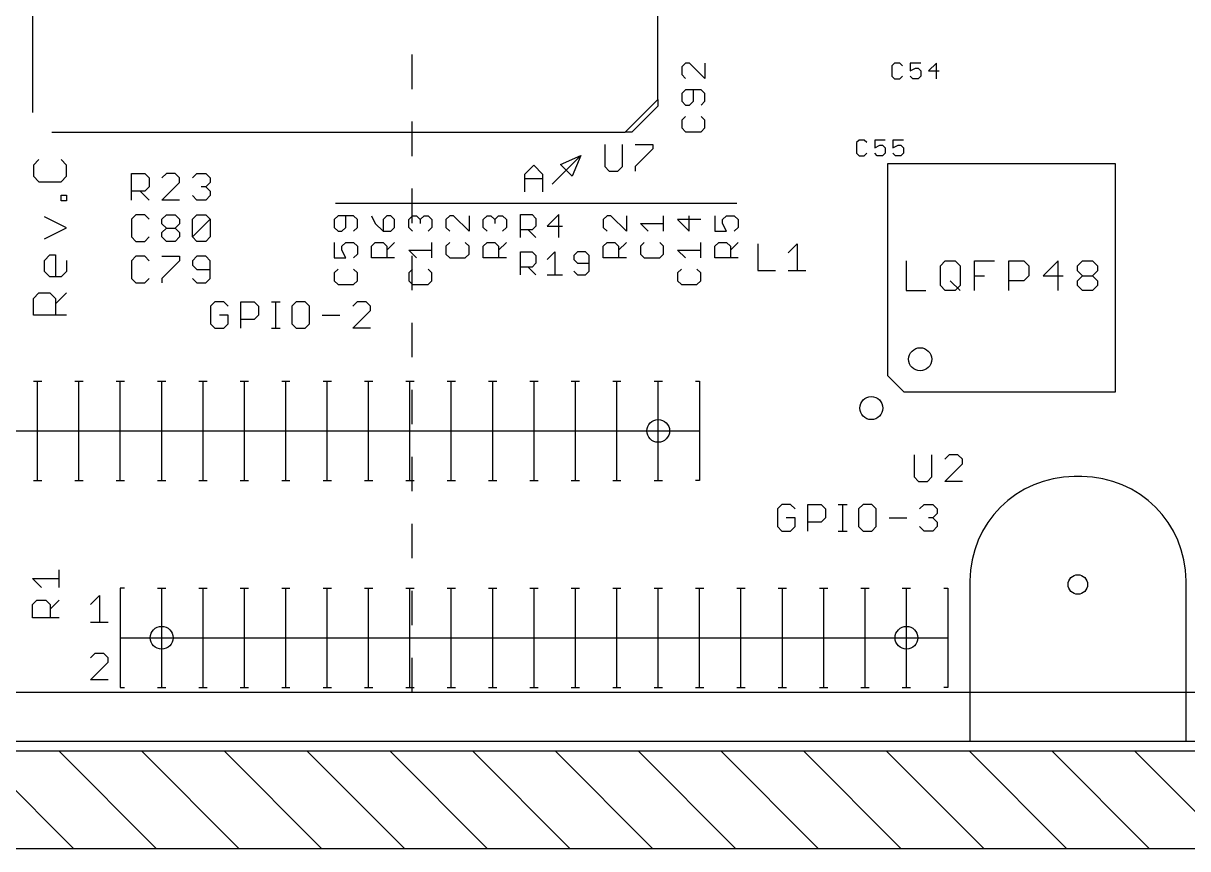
# Model space of a CAD drawing. Extents: x -17 to 119, y 40 to 106.
# Drawn here: x 60.52 to 96.26, y 40.01 to 65.34 of the extents above; entities that cross this region are included whole.
import ezdxf

# ---------------------------------------------------------------- set-up
doc = ezdxf.new("R2010")
doc.units = 0
doc.header["$MEASUREMENT"] = 0
for name, color, linetype in [('20', 251, 'CONTINUOUS'), ('21', 251, 'CONTINUOUS'), ('25', 251, 'CONTINUOUS'), ('48', 214, 'CONTINUOUS')]:
    doc.layers.add(name, color=color, linetype=linetype)

msp = doc.modelspace()

# ---------------------------------------------------------------- linework, layer by layer
at = {"layer": '20'}
for p, q in [((93.01, 51.427), (92.78, 51.427)), ((89.58, 48.227), (89.58, 43.307)), ((96.21, 43.307), (96.21, 48.227)), ((55.34, 43.307), (89.58, 43.307)), ((96.21, 43.307), (113.24, 43.307))]:
    msp.add_line(p, q, dxfattribs=at)
for centre, radius in [((80.01, 52.832), 0.35), ((92.89, 48.117), 0.3), ((64.77, 46.482), 0.35), ((87.63, 46.482), 0.35)]:
    msp.add_circle(centre, radius, dxfattribs=at)
for centre, start, end in [((92.78, 48.227), 90, 180), ((93.01, 48.227), 0, 90)]:
    msp.add_arc(centre, 3.2, start, end, dxfattribs=at)
at = {"layer": '21'}
for p, q in [((60.8, 80.6), (60.8, 62.6)), ((80, 63), (80, 80.6)), ((79, 62), (80, 63)), ((80, 63), (80, 62.8)), ((80, 62.8), (79.2, 62)), ((61.4, 62), (79, 62)), ((79.2, 62), (79, 62)), ((94.051, 61.031), (87.051, 61.031)), ((87.051, 61.031), (87.051, 54.531)), ((94.051, 54.031), (94.051, 61.031)), ((87.6173, 58.0525), (87.6173, 57.1373)), ((88.6698, 57.9), (88.8223, 58.0525)), ((88.6698, 57.2898), (88.6698, 57.9)), ((88.8223, 58.0525), (89.1274, 58.0525)), ((89.1274, 58.0525), (89.2799, 57.9)), ((89.2799, 57.9), (89.2799, 57.2898)), ((89.7222, 57.1373), (89.7222, 58.0525)), ((89.7222, 58.0525), (90.3323, 58.0525)), ((90.7747, 57.1373), (90.7747, 58.0525)), ((90.7747, 58.0525), (91.2323, 58.0525)), ((91.2323, 58.0525), (91.3848, 57.9)), ((91.3848, 57.9), (91.3848, 57.5949)), ((92.2847, 58.0525), (91.8271, 57.5949)), ((92.2847, 57.1373), (92.2847, 58.0525)), ((92.8796, 57.9), (93.0321, 58.0525)), ((92.8796, 57.7474), (92.8796, 57.9)), ((93.0321, 58.0525), (93.3372, 58.0525)), ((93.3372, 58.0525), (93.4897, 57.9)), ((93.4897, 57.9), (93.4897, 57.7474)), ((89.7222, 57.5949), (90.0273, 57.5949)), ((91.3848, 57.5949), (91.2323, 57.4424)), ((91.8271, 57.5949), (92.4373, 57.5949)), ((93.0321, 57.5949), (92.8796, 57.7474)), ((92.8796, 57.4424), (93.0321, 57.5949)), ((93.0321, 57.5949), (93.3372, 57.5949)), ((93.4897, 57.7474), (93.3372, 57.5949)), ((93.3372, 57.5949), (93.4897, 57.4424)), ((88.8223, 57.1373), (88.6698, 57.2898)), ((88.9748, 57.4424), (89.2799, 57.1373)), ((89.2799, 57.2898), (89.1274, 57.1373)), ((91.2323, 57.4424), (90.7747, 57.4424)), ((92.8796, 57.2898), (92.8796, 57.4424)), ((93.0321, 57.1373), (92.8796, 57.2898)), ((93.4897, 57.2898), (93.3372, 57.1373)), ((93.4897, 57.4424), (93.4897, 57.2898)), ((87.6173, 57.1373), (88.2274, 57.1373)), ((89.1274, 57.1373), (88.8223, 57.1373)), ((93.3372, 57.1373), (93.0321, 57.1373)), ((60.833, 54.356), (60.96, 54.356)), ((60.96, 54.356), (61.087, 54.356)), ((60.96, 52.832), (60.96, 54.356)), ((62.103, 54.356), (62.23, 54.356)), ((62.23, 54.356), (62.357, 54.356)), ((62.23, 52.832), (62.23, 54.356)), ((63.373, 54.356), (63.5, 54.356)), ((63.5, 54.356), (63.627, 54.356)), ((63.5, 52.832), (63.5, 54.356)), ((64.643, 54.356), (64.77, 54.356)), ((64.77, 54.356), (64.897, 54.356)), ((64.77, 52.832), (64.77, 54.356)), ((65.913, 54.356), (66.04, 54.356)), ((66.04, 54.356), (66.167, 54.356)), ((66.04, 52.832), (66.04, 54.356)), ((67.183, 54.356), (67.31, 54.356)), ((67.31, 54.356), (67.437, 54.356)), ((67.31, 52.832), (67.31, 54.356)), ((68.453, 54.356), (68.58, 54.356)), ((68.58, 54.356), (68.707, 54.356)), ((68.58, 52.832), (68.58, 54.356)), ((69.723, 54.356), (69.85, 54.356)), ((69.85, 54.356), (69.977, 54.356)), ((69.85, 52.832), (69.85, 54.356)), ((70.993, 54.356), (71.12, 54.356)), ((71.12, 54.356), (71.247, 54.356)), ((71.12, 52.832), (71.12, 54.356)), ((72.263, 54.356), (72.39, 54.356)), ((72.39, 54.356), (72.517, 54.356)), ((72.39, 52.832), (72.39, 54.356)), ((73.533, 54.356), (73.66, 54.356)), ((73.66, 54.356), (73.787, 54.356)), ((73.66, 52.832), (73.66, 54.356)), ((74.803, 54.356), (74.93, 54.356)), ((74.93, 54.356), (75.057, 54.356)), ((74.93, 52.832), (74.93, 54.356)), ((76.073, 54.356), (76.2, 54.356)), ((76.2, 54.356), (76.327, 54.356)), ((76.2, 52.832), (76.2, 54.356)), ((77.343, 54.356), (77.47, 54.356)), ((77.47, 54.356), (77.597, 54.356)), ((77.47, 52.832), (77.47, 54.356)), ((78.613, 54.356), (78.74, 54.356)), ((78.74, 54.356), (78.867, 54.356)), ((78.74, 52.832), (78.74, 54.356)), ((79.883, 54.356), (80.137, 54.356)), ((80.01, 52.832), (80.01, 54.356)), ((81.153, 54.356), (81.28, 54.356)), ((81.28, 54.356), (81.28, 52.832)), ((87.051, 54.531), (87.551, 54.031)), ((87.551, 54.031), (94.051, 54.031)), ((59.69, 52.832), (60.96, 52.832)), ((60.96, 52.832), (62.23, 52.832)), ((60.96, 51.308), (60.96, 52.832)), ((62.23, 52.832), (63.5, 52.832)), ((62.23, 51.308), (62.23, 52.832)), ((63.5, 52.832), (64.77, 52.832)), ((63.5, 51.308), (63.5, 52.832)), ((64.77, 52.832), (66.04, 52.832)), ((64.77, 51.308), (64.77, 52.832)), ((66.04, 52.832), (67.31, 52.832)), ((66.04, 51.308), (66.04, 52.832)), ((67.31, 52.832), (68.58, 52.832)), ((67.31, 51.308), (67.31, 52.832)), ((68.58, 52.832), (69.85, 52.832)), ((68.58, 51.308), (68.58, 52.832)), ((69.85, 52.832), (71.12, 52.832)), ((69.85, 51.308), (69.85, 52.832)), ((71.12, 52.832), (72.39, 52.832)), ((71.12, 51.308), (71.12, 52.832)), ((72.39, 52.832), (73.66, 52.832)), ((72.39, 51.308), (72.39, 52.832)), ((73.66, 52.832), (74.93, 52.832)), ((73.66, 51.308), (73.66, 52.832)), ((74.93, 52.832), (76.2, 52.832)), ((74.93, 51.308), (74.93, 52.832)), ((76.2, 52.832), (77.47, 52.832)), ((76.2, 51.308), (76.2, 52.832)), ((77.47, 52.832), (78.74, 52.832)), ((77.47, 51.308), (77.47, 52.832)), ((78.74, 52.832), (80.01, 52.832)), ((78.74, 51.308), (78.74, 52.832)), ((80.01, 52.832), (81.28, 52.832)), ((80.01, 51.308), (80.01, 52.832)), ((81.28, 52.832), (81.28, 51.308)), ((60.833, 51.308), (60.96, 51.308)), ((60.96, 51.308), (61.087, 51.308)), ((62.103, 51.308), (62.23, 51.308)), ((62.23, 51.308), (62.357, 51.308)), ((63.373, 51.308), (63.5, 51.308)), ((63.5, 51.308), (63.627, 51.308)), ((64.643, 51.308), (64.77, 51.308)), ((64.77, 51.308), (64.897, 51.308)), ((65.913, 51.308), (66.04, 51.308)), ((66.04, 51.308), (66.167, 51.308)), ((67.183, 51.308), (67.31, 51.308)), ((67.31, 51.308), (67.437, 51.308)), ((68.453, 51.308), (68.58, 51.308)), ((68.58, 51.308), (68.707, 51.308)), ((69.723, 51.308), (69.85, 51.308)), ((69.85, 51.308), (69.977, 51.308)), ((70.993, 51.308), (71.12, 51.308)), ((71.12, 51.308), (71.247, 51.308)), ((72.263, 51.308), (72.39, 51.308)), ((72.39, 51.308), (72.517, 51.308)), ((73.533, 51.308), (73.66, 51.308)), ((73.66, 51.308), (73.787, 51.308)), ((74.803, 51.308), (74.93, 51.308)), ((74.93, 51.308), (75.057, 51.308)), ((76.073, 51.308), (76.2, 51.308)), ((76.2, 51.308), (76.327, 51.308)), ((77.343, 51.308), (77.47, 51.308)), ((77.47, 51.308), (77.597, 51.308)), ((78.613, 51.308), (78.74, 51.308)), ((78.74, 51.308), (78.867, 51.308)), ((79.883, 51.308), (80.01, 51.308)), ((80.01, 51.308), (80.137, 51.308)), ((81.28, 51.308), (81.153, 51.308)), ((63.627, 48.006), (63.5, 48.006)), ((63.5, 48.006), (63.5, 46.482)), ((64.643, 48.006), (64.77, 48.006)), ((64.77, 48.006), (64.897, 48.006)), ((64.77, 46.482), (64.77, 48.006)), ((65.913, 48.006), (66.04, 48.006)), ((66.04, 48.006), (66.167, 48.006)), ((66.04, 46.482), (66.04, 48.006)), ((67.183, 48.006), (67.31, 48.006)), ((67.31, 48.006), (67.437, 48.006)), ((67.31, 46.482), (67.31, 48.006)), ((68.453, 48.006), (68.58, 48.006)), ((68.58, 48.006), (68.707, 48.006)), ((68.58, 46.482), (68.58, 48.006)), ((69.723, 48.006), (69.85, 48.006)), ((69.85, 48.006), (69.977, 48.006)), ((69.85, 46.482), (69.85, 48.006)), ((70.993, 48.006), (71.12, 48.006)), ((71.12, 48.006), (71.247, 48.006)), ((71.12, 46.482), (71.12, 48.006)), ((72.263, 48.006), (72.39, 48.006)), ((72.39, 48.006), (72.517, 48.006)), ((72.39, 46.482), (72.39, 48.006)), ((73.533, 48.006), (73.66, 48.006)), ((73.66, 48.006), (73.787, 48.006)), ((73.66, 46.482), (73.66, 48.006)), ((74.803, 48.006), (74.93, 48.006)), ((74.93, 48.006), (75.057, 48.006)), ((74.93, 46.482), (74.93, 48.006)), ((76.073, 48.006), (76.2, 48.006)), ((76.2, 48.006), (76.327, 48.006)), ((76.2, 46.482), (76.2, 48.006)), ((77.343, 48.006), (77.47, 48.006)), ((77.47, 48.006), (77.597, 48.006)), ((77.47, 46.482), (77.47, 48.006)), ((78.613, 48.006), (78.74, 48.006)), ((78.74, 48.006), (78.867, 48.006)), ((78.74, 46.482), (78.74, 48.006)), ((79.883, 48.006), (80.01, 48.006)), ((80.01, 48.006), (80.137, 48.006)), ((80.01, 46.482), (80.01, 48.006)), ((81.153, 48.006), (81.28, 48.006)), ((81.28, 48.006), (81.407, 48.006)), ((81.28, 46.482), (81.28, 48.006)), ((82.423, 48.006), (82.55, 48.006)), ((82.55, 48.006), (82.677, 48.006)), ((82.55, 46.482), (82.55, 48.006)), ((83.693, 48.006), (83.82, 48.006)), ((83.82, 48.006), (83.947, 48.006)), ((83.82, 46.482), (83.82, 48.006)), ((84.963, 48.006), (85.09, 48.006)), ((85.09, 48.006), (85.217, 48.006)), ((85.09, 46.482), (85.09, 48.006)), ((86.233, 48.006), (86.36, 48.006)), ((86.36, 48.006), (86.487, 48.006)), ((86.36, 46.482), (86.36, 48.006)), ((87.503, 48.006), (87.757, 48.006)), ((87.63, 46.482), (87.63, 48.006)), ((88.773, 48.006), (88.9, 48.006)), ((88.9, 48.006), (88.9, 46.482)), ((62.5856, 47.5069), (62.8568, 47.7781)), ((62.8568, 47.7781), (62.8568, 46.9646)), ((62.5856, 46.9646), (63.1279, 46.9646)), ((63.5, 46.482), (63.5, 44.958)), ((63.5, 46.482), (64.77, 46.482)), ((64.77, 46.482), (66.04, 46.482)), ((64.77, 44.958), (64.77, 46.482)), ((66.04, 46.482), (67.31, 46.482)), ((66.04, 44.958), (66.04, 46.482)), ((67.31, 46.482), (68.58, 46.482)), ((67.31, 44.958), (67.31, 46.482)), ((68.58, 46.482), (69.85, 46.482)), ((68.58, 44.958), (68.58, 46.482)), ((69.85, 46.482), (71.12, 46.482)), ((69.85, 44.958), (69.85, 46.482)), ((71.12, 46.482), (72.39, 46.482)), ((71.12, 44.958), (71.12, 46.482)), ((72.39, 46.482), (73.66, 46.482)), ((72.39, 44.958), (72.39, 46.482)), ((73.66, 46.482), (74.93, 46.482)), ((73.66, 44.958), (73.66, 46.482)), ((74.93, 46.482), (76.2, 46.482)), ((74.93, 44.958), (74.93, 46.482)), ((76.2, 46.482), (77.47, 46.482)), ((76.2, 44.958), (76.2, 46.482)), ((77.47, 46.482), (78.74, 46.482)), ((77.47, 44.958), (77.47, 46.482)), ((78.74, 46.482), (80.01, 46.482)), ((78.74, 44.958), (78.74, 46.482)), ((80.01, 46.482), (81.28, 46.482)), ((80.01, 44.958), (80.01, 46.482)), ((81.28, 46.482), (82.55, 46.482)), ((81.28, 44.958), (81.28, 46.482)), ((82.55, 46.482), (83.82, 46.482)), ((82.55, 44.958), (82.55, 46.482)), ((83.82, 46.482), (85.09, 46.482)), ((83.82, 44.958), (83.82, 46.482)), ((85.09, 46.482), (86.36, 46.482)), ((85.09, 44.958), (85.09, 46.482)), ((86.36, 46.482), (87.63, 46.482)), ((86.36, 44.958), (86.36, 46.482)), ((87.63, 46.482), (88.9, 46.482)), ((87.63, 44.958), (87.63, 46.482)), ((88.9, 46.482), (88.9, 44.958)), ((62.7212, 46.0001), (62.5856, 45.8645)), ((62.9923, 46.0001), (62.7212, 46.0001)), ((63.1279, 45.8645), (62.9923, 46.0001)), ((63.1279, 45.7289), (63.1279, 45.8645)), ((62.5856, 45.1866), (63.1279, 45.7289)), ((63.1279, 45.1866), (62.5856, 45.1866)), ((63.5, 44.958), (63.627, 44.958)), ((64.643, 44.958), (64.77, 44.958)), ((64.77, 44.958), (64.897, 44.958)), ((65.913, 44.958), (66.04, 44.958)), ((66.04, 44.958), (66.167, 44.958)), ((67.183, 44.958), (67.31, 44.958)), ((67.31, 44.958), (67.437, 44.958)), ((68.453, 44.958), (68.58, 44.958)), ((68.58, 44.958), (68.707, 44.958)), ((69.723, 44.958), (69.85, 44.958)), ((69.85, 44.958), (69.977, 44.958)), ((70.993, 44.958), (71.12, 44.958)), ((71.12, 44.958), (71.247, 44.958)), ((72.263, 44.958), (72.39, 44.958)), ((72.39, 44.958), (72.517, 44.958)), ((73.533, 44.958), (73.66, 44.958)), ((73.66, 44.958), (73.787, 44.958)), ((74.803, 44.958), (74.93, 44.958)), ((74.93, 44.958), (75.057, 44.958)), ((76.073, 44.958), (76.2, 44.958)), ((76.2, 44.958), (76.327, 44.958)), ((77.343, 44.958), (77.47, 44.958)), ((77.47, 44.958), (77.597, 44.958)), ((78.613, 44.958), (78.74, 44.958)), ((78.74, 44.958), (78.867, 44.958)), ((79.883, 44.958), (80.01, 44.958)), ((80.01, 44.958), (80.137, 44.958)), ((81.153, 44.958), (81.28, 44.958)), ((81.28, 44.958), (81.407, 44.958)), ((82.423, 44.958), (82.55, 44.958)), ((82.55, 44.958), (82.677, 44.958)), ((83.693, 44.958), (83.82, 44.958)), ((83.82, 44.958), (83.947, 44.958)), ((84.963, 44.958), (85.09, 44.958)), ((85.09, 44.958), (85.217, 44.958)), ((86.233, 44.958), (86.36, 44.958)), ((86.36, 44.958), (86.487, 44.958)), ((87.503, 44.958), (87.63, 44.958)), ((87.63, 44.958), (87.757, 44.958)), ((88.9, 44.958), (88.773, 44.958))]:
    msp.add_line(p, q, dxfattribs=at)
for centre in [(88.051, 55.031), (86.551, 53.531)]:
    msp.add_circle(centre, 0.3535, dxfattribs=at)
at = {"layer": '25'}
for p, q in [((80.8519, 64.1226), (80.7333, 64.004)), ((80.7333, 64.004), (80.7333, 63.7667)), ((80.9706, 64.1226), (80.8519, 64.1226)), ((81.4451, 63.6481), (80.9706, 64.1226)), ((81.4451, 64.1226), (81.4451, 63.6481)), ((87.266, 64.1227), (87.1855, 64.0422)), ((87.1855, 64.0422), (87.1855, 63.7202)), ((87.427, 64.1227), (87.266, 64.1227)), ((87.5075, 64.0422), (87.427, 64.1227)), ((88.0688, 64.1227), (87.7468, 64.1227)), ((87.7468, 64.1227), (87.7468, 63.8812)), ((88.5496, 64.1227), (88.3081, 63.8812)), ((88.5496, 63.6397), (88.5496, 64.1227)), ((80.7333, 63.7667), (80.8519, 63.6481)), ((87.1855, 63.7202), (87.266, 63.6397)), ((87.266, 63.6397), (87.427, 63.6397)), ((87.427, 63.6397), (87.5075, 63.7202)), ((87.7468, 63.8812), (87.9078, 63.9617)), ((87.8273, 63.6397), (87.7468, 63.7202)), ((87.9883, 63.6397), (87.8273, 63.6397)), ((87.9078, 63.9617), (87.9883, 63.9617)), ((87.9883, 63.9617), (88.0688, 63.8812)), ((88.0688, 63.7202), (87.9883, 63.6397)), ((88.0688, 63.8812), (88.0688, 63.7202)), ((88.3081, 63.8812), (88.6301, 63.8812)), ((80.8519, 63.304), (80.7333, 63.1854)), ((81.3265, 63.304), (80.8519, 63.304)), ((81.0892, 62.9481), (81.0892, 63.304)), ((81.4451, 63.1854), (81.3265, 63.304)), ((80.7333, 63.1854), (80.7333, 62.9481)), ((80.7333, 62.9481), (80.8519, 62.8295)), ((80.9706, 62.8295), (81.0892, 62.9481)), ((81.3265, 62.8295), (81.4451, 62.9481)), ((81.4451, 62.9481), (81.4451, 63.1854)), ((80.8519, 62.8295), (80.9706, 62.8295)), ((80.8519, 62.4854), (80.7333, 62.3668)), ((80.7333, 62.3668), (80.7333, 62.1295)), ((81.4451, 62.3668), (81.3265, 62.4854)), ((81.4451, 62.1295), (81.4451, 62.3668)), ((80.7333, 62.1295), (80.8519, 62.0109)), ((80.8519, 62.0109), (81.3265, 62.0109)), ((81.3265, 62.0109), (81.4451, 62.1295)), ((78.3676, 61.6211), (78.3676, 60.9432)), ((78.9099, 60.9432), (78.9099, 61.6211)), ((79.3031, 61.6211), (79.8454, 61.6211)), ((79.8454, 61.4855), (79.3031, 60.9432)), ((79.8454, 61.6211), (79.8454, 61.4855)), ((86.1738, 61.7605), (86.0933, 61.68)), ((86.0933, 61.68), (86.0933, 61.358)), ((86.3348, 61.7605), (86.1738, 61.7605)), ((86.4153, 61.68), (86.3348, 61.7605)), ((86.9766, 61.7605), (86.6546, 61.7605)), ((86.6546, 61.7605), (86.6546, 61.519)), ((86.6546, 61.519), (86.8156, 61.5995)), ((86.8156, 61.5995), (86.8961, 61.5995)), ((86.8961, 61.5995), (86.9766, 61.519)), ((86.9766, 61.519), (86.9766, 61.358)), ((87.5379, 61.7605), (87.2159, 61.7605)), ((87.2159, 61.7605), (87.2159, 61.519)), ((87.2159, 61.519), (87.3769, 61.5995)), ((87.3769, 61.5995), (87.4574, 61.5995)), ((87.4574, 61.5995), (87.5379, 61.519)), ((87.5379, 61.519), (87.5379, 61.358)), ((61.0016, 61.1588), (60.8321, 60.9893)), ((61.849, 60.9893), (61.6795, 61.1588)), ((76.7588, 60.4012), (77.6397, 61.2821)), ((77.011, 61.0127), (77.6397, 61.2821)), ((77.6397, 61.2821), (77.3703, 60.6534)), ((86.0933, 61.358), (86.1738, 61.2775)), ((86.1738, 61.2775), (86.3348, 61.2775)), ((86.3348, 61.2775), (86.4153, 61.358)), ((86.7351, 61.2775), (86.6546, 61.358)), ((86.8961, 61.2775), (86.7351, 61.2775)), ((86.9766, 61.358), (86.8961, 61.2775)), ((87.2964, 61.2775), (87.2159, 61.358)), ((87.4574, 61.2775), (87.2964, 61.2775)), ((87.5379, 61.358), (87.4574, 61.2775)), ((60.8321, 60.9893), (60.8321, 60.6504)), ((61.849, 60.6504), (61.849, 60.9893)), ((75.9206, 60.7149), (76.1918, 60.9861)), ((76.1918, 60.9861), (76.4629, 60.7149)), ((77.3703, 60.6534), (77.011, 61.0127)), ((78.3676, 60.9432), (78.5031, 60.8076)), ((78.5031, 60.8076), (78.7743, 60.8076)), ((78.7743, 60.8076), (78.9099, 60.9432)), ((79.3031, 60.9432), (79.3031, 60.8076)), ((60.8321, 60.6504), (61.0016, 60.4809)), ((61.0016, 60.4809), (61.6795, 60.4809)), ((61.6795, 60.4809), (61.849, 60.6504)), ((63.843, 59.9186), (63.843, 60.7321)), ((63.843, 60.7321), (64.2498, 60.7321)), ((64.2498, 60.7321), (64.3854, 60.5965)), ((64.3854, 60.5965), (64.3854, 60.3253)), ((64.9141, 60.7321), (64.7786, 60.5965)), ((64.7786, 59.9186), (65.3209, 60.4609)), ((65.1853, 60.7321), (64.9141, 60.7321)), ((65.3209, 60.5965), (65.1853, 60.7321)), ((65.3209, 60.4609), (65.3209, 60.5965)), ((65.7141, 60.5965), (65.8497, 60.7321)), ((65.8497, 60.7321), (66.1208, 60.7321)), ((66.1208, 60.7321), (66.2564, 60.5965)), ((66.2564, 60.4609), (66.1208, 60.3253)), ((66.2564, 60.5965), (66.2564, 60.4609)), ((75.9206, 60.1726), (75.9206, 60.7149)), ((75.9206, 60.5793), (76.4629, 60.5793)), ((76.4629, 60.7149), (76.4629, 60.1726)), ((61.6795, 59.8962), (61.6795, 60.0657)), ((61.6795, 60.0657), (61.849, 60.0657)), ((61.849, 60.0657), (61.849, 59.8962)), ((64.2498, 60.1898), (63.843, 60.1898)), ((64.1142, 60.1898), (64.3854, 59.9186)), ((64.3854, 60.3253), (64.2498, 60.1898)), ((65.8497, 59.9186), (65.7141, 60.0542)), ((66.1208, 60.3253), (65.9852, 60.3253)), ((66.1208, 60.3253), (66.2564, 60.1898)), ((66.2564, 60.0542), (66.1208, 59.9186)), ((66.2564, 60.1898), (66.2564, 60.0542)), ((61.849, 59.8962), (61.6795, 59.8962)), ((65.3209, 59.9186), (64.7786, 59.9186)), ((66.1208, 59.9186), (65.8497, 59.9186)), ((70.104, 59.817), (82.423, 59.817)), ((61.849, 59.0658), (61.1711, 59.4047)), ((63.9786, 59.4621), (63.843, 59.3265)), ((64.2498, 59.4621), (63.9786, 59.4621)), ((64.3854, 59.3265), (64.2498, 59.4621)), ((64.7786, 59.3265), (64.9141, 59.4621)), ((64.9141, 59.4621), (65.1853, 59.4621)), ((65.1853, 59.4621), (65.3209, 59.3265)), ((65.7141, 59.3265), (65.8497, 59.4621)), ((65.8497, 59.4621), (66.1208, 59.4621)), ((66.1208, 59.4621), (66.2564, 59.3265)), ((70.1839, 59.4349), (70.0653, 59.3162)), ((70.6585, 59.4349), (70.1839, 59.4349)), ((70.4212, 59.079), (70.4212, 59.4349)), ((70.7771, 59.3162), (70.6585, 59.4349)), ((71.2083, 59.4349), (71.3269, 59.1976)), ((71.6828, 59.4349), (71.5642, 59.3162)), ((71.8015, 59.4349), (71.6828, 59.4349)), ((71.9201, 59.3162), (71.8015, 59.4349)), ((72.3513, 59.3162), (72.4699, 59.4349)), ((72.4699, 59.4349), (72.5886, 59.4349)), ((72.5886, 59.4349), (72.7072, 59.3162)), ((72.7072, 59.3162), (72.8258, 59.4349)), ((72.8258, 59.4349), (72.9445, 59.4349)), ((72.9445, 59.4349), (73.0631, 59.3162)), ((73.6129, 59.4349), (73.4943, 59.3162)), ((73.7316, 59.4349), (73.6129, 59.4349)), ((74.2061, 58.9603), (73.7316, 59.4349)), ((74.2061, 59.4349), (74.2061, 58.9603)), ((74.6373, 59.3162), (74.7559, 59.4349)), ((74.7559, 59.4349), (74.8746, 59.4349)), ((74.8746, 59.4349), (74.9932, 59.3162)), ((74.9932, 59.3162), (75.1118, 59.4349)), ((75.1118, 59.4349), (75.2305, 59.4349)), ((75.2305, 59.4349), (75.3491, 59.3162)), ((75.7809, 58.7629), (75.7809, 59.4747)), ((75.7809, 59.4747), (76.1368, 59.4747)), ((76.1368, 59.4747), (76.2554, 59.3561)), ((76.2554, 59.3561), (76.2554, 59.1188)), ((76.9554, 59.4747), (76.5995, 59.1188)), ((76.9554, 58.7629), (76.9554, 59.4747)), ((78.4389, 59.4349), (78.3203, 59.3162)), ((78.5576, 59.4349), (78.4389, 59.4349)), ((79.0321, 58.9603), (78.5576, 59.4349)), ((79.0321, 59.4349), (79.0321, 58.9603)), ((80.1751, 58.9603), (80.1751, 59.4349)), ((80.9622, 58.9603), (80.9622, 59.4349)), ((81.7493, 59.4349), (81.7493, 58.9603)), ((81.9866, 59.3162), (82.1052, 59.4349)), ((82.1052, 59.4349), (82.3425, 59.4349)), ((82.3425, 59.4349), (82.4611, 59.3162)), ((61.1711, 58.7268), (61.849, 59.0658)), ((63.843, 59.3265), (63.843, 58.7842)), ((64.7786, 59.1909), (64.7786, 59.3265)), ((64.9141, 59.0553), (64.7786, 59.1909)), ((64.7786, 58.9198), (64.9141, 59.0553)), ((64.9141, 59.0553), (65.1853, 59.0553)), ((65.3209, 59.1909), (65.1853, 59.0553)), ((65.1853, 59.0553), (65.3209, 58.9198)), ((65.3209, 59.3265), (65.3209, 59.1909)), ((65.7141, 58.7842), (65.7141, 59.3265)), ((65.7141, 58.7842), (66.2564, 59.3265)), ((66.2564, 59.3265), (66.2564, 58.7842)), ((70.0653, 59.3162), (70.0653, 59.079)), ((70.0653, 59.079), (70.1839, 58.9603)), ((70.3026, 58.9603), (70.4212, 59.079)), ((70.6585, 58.9603), (70.7771, 59.079)), ((70.7771, 59.079), (70.7771, 59.3162)), ((71.3269, 59.1976), (71.5642, 58.9603)), ((71.5642, 59.3162), (71.5642, 58.9603)), ((71.8015, 58.9603), (71.9201, 59.079)), ((71.9201, 59.079), (71.9201, 59.3162)), ((72.3513, 59.079), (72.3513, 59.3162)), ((72.4699, 58.9603), (72.3513, 59.079)), ((72.7072, 59.3162), (72.7072, 59.1976)), ((73.0631, 59.079), (72.9445, 58.9603)), ((73.0631, 59.3162), (73.0631, 59.079)), ((73.4943, 59.3162), (73.4943, 59.079)), ((73.4943, 59.079), (73.6129, 58.9603)), ((74.6373, 59.079), (74.6373, 59.3162)), ((74.7559, 58.9603), (74.6373, 59.079)), ((74.9932, 59.3162), (74.9932, 59.1976)), ((75.3491, 59.079), (75.2305, 58.9603)), ((75.3491, 59.3162), (75.3491, 59.079)), ((76.1368, 59.0002), (75.7809, 59.0002)), ((76.0182, 59.0002), (76.2554, 58.7629)), ((76.2554, 59.1188), (76.1368, 59.0002)), ((76.5995, 59.1188), (77.074, 59.1188)), ((78.3203, 59.3162), (78.3203, 59.079)), ((78.3203, 59.079), (78.4389, 58.9603)), ((79.7006, 58.9603), (79.4633, 59.1976)), ((79.4633, 59.1976), (80.1751, 59.1976)), ((81.3181, 59.3162), (80.6063, 59.3162)), ((80.6063, 59.3162), (80.9622, 58.9603)), ((81.9866, 59.1976), (81.9866, 59.3162)), ((82.1052, 58.9603), (81.9866, 59.1976)), ((82.4611, 59.079), (82.3425, 58.9603)), ((82.4611, 59.3162), (82.4611, 59.079)), ((63.843, 58.7842), (63.9786, 58.6486)), ((63.9786, 58.6486), (64.2498, 58.6486)), ((64.2498, 58.6486), (64.3854, 58.7842)), ((64.7786, 58.7842), (64.7786, 58.9198)), ((64.9141, 58.6486), (64.7786, 58.7842)), ((65.1853, 58.6486), (64.9141, 58.6486)), ((65.3209, 58.7842), (65.1853, 58.6486)), ((65.3209, 58.9198), (65.3209, 58.7842)), ((65.8497, 58.6486), (65.7141, 58.7842)), ((66.1208, 58.6486), (65.8497, 58.6486)), ((66.2564, 58.7842), (66.1208, 58.6486)), ((70.0653, 58.6163), (70.0653, 58.1417)), ((70.1839, 58.9603), (70.3026, 58.9603)), ((70.3026, 58.4976), (70.4212, 58.6163)), ((70.4212, 58.6163), (70.6585, 58.6163)), ((70.6585, 58.6163), (70.7771, 58.4976)), ((71.2083, 58.4976), (71.3269, 58.6163)), ((71.3269, 58.6163), (71.5642, 58.6163)), ((71.5642, 58.9603), (71.8015, 58.9603)), ((71.5642, 58.6163), (71.6828, 58.4976)), ((71.6828, 58.379), (71.9201, 58.6163)), ((73.0631, 58.1417), (73.0631, 58.6163)), ((73.6129, 58.6163), (73.4943, 58.4976)), ((74.2061, 58.4976), (74.0875, 58.6163)), ((74.6373, 58.4976), (74.7559, 58.6163)), ((74.7559, 58.6163), (74.9932, 58.6163)), ((74.9932, 58.6163), (75.1118, 58.4976)), ((75.1118, 58.379), (75.3491, 58.6163)), ((78.3203, 58.4976), (78.4389, 58.6163)), ((78.4389, 58.6163), (78.6762, 58.6163)), ((78.6762, 58.6163), (78.7948, 58.4976)), ((78.7948, 58.379), (79.0321, 58.6163)), ((79.5819, 58.6163), (79.4633, 58.4976)), ((80.1751, 58.4976), (80.0565, 58.6163)), ((81.3181, 58.1417), (81.3181, 58.6163)), ((81.7493, 58.9603), (82.1052, 58.9603)), ((81.7493, 58.4976), (81.8679, 58.6163)), ((81.8679, 58.6163), (82.1052, 58.6163)), ((82.1052, 58.6163), (82.2238, 58.4976)), ((82.2238, 58.379), (82.4611, 58.6163)), ((70.3026, 58.379), (70.3026, 58.4976)), ((70.4212, 58.1417), (70.3026, 58.379)), ((70.7771, 58.2604), (70.6585, 58.1417)), ((70.7771, 58.4976), (70.7771, 58.2604)), ((71.2083, 58.1417), (71.2083, 58.4976)), ((71.6828, 58.4976), (71.6828, 58.1417)), ((72.5886, 58.1417), (72.3513, 58.379)), ((72.3513, 58.379), (73.0631, 58.379)), ((73.4943, 58.4976), (73.4943, 58.2604)), ((73.4943, 58.2604), (73.6129, 58.1417)), ((74.0875, 58.1417), (74.2061, 58.2604)), ((74.2061, 58.2604), (74.2061, 58.4976)), ((74.6373, 58.1417), (74.6373, 58.4976)), ((75.1118, 58.4976), (75.1118, 58.1417)), ((75.7809, 57.6199), (75.7809, 58.3317)), ((75.7809, 58.3317), (76.1368, 58.3317)), ((76.1368, 58.3317), (76.2554, 58.2131)), ((76.5995, 58.0944), (76.8367, 58.3317)), ((76.8367, 58.3317), (76.8367, 57.6199)), ((77.5367, 58.3317), (77.4181, 58.2131)), ((77.774, 58.3317), (77.5367, 58.3317)), ((77.8926, 58.2131), (77.774, 58.3317)), ((78.3203, 58.1417), (78.3203, 58.4976)), ((78.7948, 58.4976), (78.7948, 58.1417)), ((79.4633, 58.4976), (79.4633, 58.2604)), ((79.4633, 58.2604), (79.5819, 58.1417)), ((80.0565, 58.1417), (80.1751, 58.2604)), ((80.1751, 58.2604), (80.1751, 58.4976)), ((80.8436, 58.1417), (80.6063, 58.379)), ((80.6063, 58.379), (81.3181, 58.379)), ((81.7493, 58.1417), (81.7493, 58.4976)), ((82.2238, 58.4976), (82.2238, 58.1417)), ((83.0666, 58.5731), (83.0666, 57.7596)), ((84.0021, 58.3019), (84.2732, 58.5731)), ((84.2732, 58.5731), (84.2732, 57.7596)), ((61.1711, 58.0658), (61.3406, 58.2353)), ((61.1711, 57.7269), (61.1711, 58.0658)), ((61.3406, 58.2353), (61.51, 58.2353)), ((61.51, 58.2353), (61.51, 57.5574)), ((61.849, 58.0658), (61.849, 57.7269)), ((63.9786, 58.1921), (63.843, 58.0565)), ((63.843, 58.0565), (63.843, 57.5142)), ((64.2498, 58.1921), (63.9786, 58.1921)), ((64.3854, 58.0565), (64.2498, 58.1921)), ((64.7786, 58.1921), (65.3209, 58.1921)), ((65.3209, 58.0565), (64.7786, 57.5142)), ((65.3209, 58.1921), (65.3209, 58.0565)), ((65.8497, 58.1921), (65.7141, 58.0565)), ((65.7141, 58.0565), (65.7141, 57.9209)), ((65.7141, 57.9209), (65.8497, 57.7853)), ((66.1208, 58.1921), (65.8497, 58.1921)), ((66.2564, 58.0565), (66.1208, 58.1921)), ((66.2564, 57.5142), (66.2564, 58.0565)), ((70.0653, 58.1417), (70.4212, 58.1417)), ((71.9201, 58.1417), (71.2083, 58.1417)), ((73.6129, 58.1417), (74.0875, 58.1417)), ((75.3491, 58.1417), (74.6373, 58.1417)), ((76.2554, 57.9758), (76.1368, 57.8572)), ((76.2554, 58.2131), (76.2554, 57.9758)), ((77.4181, 58.2131), (77.4181, 58.0944)), ((77.4181, 58.0944), (77.5367, 57.9758)), ((77.5367, 57.9758), (77.8926, 57.9758)), ((77.8926, 57.7385), (77.8926, 58.2131)), ((79.0321, 58.1417), (78.3203, 58.1417)), ((79.5819, 58.1417), (80.0565, 58.1417)), ((82.4611, 58.1417), (81.7493, 58.1417)), ((61.3406, 57.5574), (61.1711, 57.7269)), ((61.6795, 57.5574), (61.3406, 57.5574)), ((61.849, 57.7269), (61.6795, 57.5574)), ((65.8497, 57.7853), (66.2564, 57.7853)), ((70.1839, 57.7977), (70.0653, 57.6791)), ((70.0653, 57.6791), (70.0653, 57.4418)), ((70.7771, 57.6791), (70.6585, 57.7977)), ((70.7771, 57.4418), (70.7771, 57.6791)), ((72.4699, 57.7977), (72.3513, 57.6791)), ((72.3513, 57.6791), (72.3513, 57.4418)), ((73.0631, 57.6791), (72.9445, 57.7977)), ((73.0631, 57.4418), (73.0631, 57.6791)), ((76.1368, 57.8572), (75.7809, 57.8572)), ((76.0182, 57.8572), (76.2554, 57.6199)), ((76.5995, 57.6199), (77.074, 57.6199)), ((77.4181, 57.7385), (77.5367, 57.6199)), ((77.5367, 57.6199), (77.774, 57.6199)), ((77.774, 57.6199), (77.8926, 57.7385)), ((80.7249, 57.7977), (80.6063, 57.6791)), ((80.6063, 57.6791), (80.6063, 57.4418)), ((81.3181, 57.6791), (81.1995, 57.7977)), ((81.3181, 57.4418), (81.3181, 57.6791)), ((83.0666, 57.7596), (83.6089, 57.7596)), ((84.0021, 57.7596), (84.5444, 57.7596)), ((63.843, 57.5142), (63.9786, 57.3786)), ((63.9786, 57.3786), (64.2498, 57.3786)), ((64.2498, 57.3786), (64.3854, 57.5142)), ((64.7786, 57.5142), (64.7786, 57.3786)), ((65.7141, 57.5142), (65.8497, 57.3786)), ((65.8497, 57.3786), (66.1208, 57.3786)), ((66.1208, 57.3786), (66.2564, 57.5142)), ((70.0653, 57.4418), (70.1839, 57.3232)), ((70.1839, 57.3232), (70.6585, 57.3232)), ((70.6585, 57.3232), (70.7771, 57.4418)), ((72.3513, 57.4418), (72.4699, 57.3232)), ((72.4699, 57.3232), (72.9445, 57.3232)), ((72.9445, 57.3232), (73.0631, 57.4418)), ((80.6063, 57.4418), (80.7249, 57.3232)), ((80.7249, 57.3232), (81.1995, 57.3232)), ((81.1995, 57.3232), (81.3181, 57.4418)), ((60.8321, 56.8964), (61.0016, 57.0659)), ((60.8321, 56.388), (60.8321, 56.8964)), ((61.0016, 57.0659), (61.3406, 57.0659)), ((61.3406, 57.0659), (61.51, 56.8964)), ((61.51, 56.727), (61.849, 57.0659)), ((61.51, 56.8964), (61.51, 56.388)), ((66.4042, 56.7951), (66.2686, 56.6595)), ((66.2686, 56.6595), (66.2686, 56.1172)), ((66.6753, 56.7951), (66.4042, 56.7951)), ((66.8109, 56.6595), (66.6753, 56.7951)), ((67.2041, 55.9816), (67.2041, 56.7951)), ((67.2041, 56.7951), (67.6109, 56.7951)), ((67.6109, 56.7951), (67.7464, 56.6595)), ((67.7464, 56.6595), (67.7464, 56.3883)), ((68.1396, 56.7951), (68.4108, 56.7951)), ((68.2752, 55.9816), (68.2752, 56.7951)), ((68.8989, 56.7951), (68.7633, 56.6595)), ((68.7633, 56.6595), (68.7633, 56.1172)), ((69.1701, 56.7951), (68.8989, 56.7951)), ((69.3056, 56.6595), (69.1701, 56.7951)), ((69.3056, 56.1172), (69.3056, 56.6595)), ((70.7699, 56.7951), (70.6344, 56.6595)), ((70.6344, 55.9816), (71.1767, 56.5239)), ((71.0411, 56.7951), (70.7699, 56.7951)), ((71.1767, 56.6595), (71.0411, 56.7951)), ((71.1767, 56.5239), (71.1767, 56.6595)), ((61.849, 56.388), (60.8321, 56.388)), ((66.2686, 56.1172), (66.4042, 55.9816)), ((66.8109, 56.3883), (66.5398, 56.3883)), ((66.6753, 55.9816), (66.8109, 56.1172)), ((66.8109, 56.1172), (66.8109, 56.3883)), ((67.6109, 56.2528), (67.2041, 56.2528)), ((67.7464, 56.3883), (67.6109, 56.2528)), ((68.7633, 56.1172), (68.8989, 55.9816)), ((69.1701, 55.9816), (69.3056, 56.1172)), ((69.6988, 56.3883), (70.2412, 56.3883)), ((66.4042, 55.9816), (66.6753, 55.9816)), ((68.1396, 55.9816), (68.4108, 55.9816)), ((68.8989, 55.9816), (69.1701, 55.9816)), ((71.1767, 55.9816), (70.6344, 55.9816)), ((87.8672, 52.0961), (87.8672, 51.4182)), ((88.4095, 51.4182), (88.4095, 52.0961)), ((88.9383, 52.0961), (88.8027, 51.9605)), ((88.8027, 51.2826), (89.345, 51.8249)), ((89.2094, 52.0961), (88.9383, 52.0961)), ((89.345, 51.9605), (89.2094, 52.0961)), ((89.345, 51.8249), (89.345, 51.9605)), ((87.8672, 51.4182), (88.0027, 51.2826)), ((88.0027, 51.2826), (88.2739, 51.2826)), ((88.2739, 51.2826), (88.4095, 51.4182)), ((89.345, 51.2826), (88.8027, 51.2826)), ((83.8032, 50.5721), (83.6676, 50.4365)), ((83.6676, 50.4365), (83.6676, 49.8942)), ((84.0743, 50.5721), (83.8032, 50.5721)), ((84.2099, 50.4365), (84.0743, 50.5721)), ((84.6031, 49.7586), (84.6031, 50.5721)), ((84.6031, 50.5721), (85.0099, 50.5721)), ((85.0099, 50.5721), (85.1454, 50.4365)), ((85.1454, 50.4365), (85.1454, 50.1653)), ((85.5386, 50.5721), (85.8098, 50.5721)), ((85.6742, 49.7586), (85.6742, 50.5721)), ((86.2979, 50.5721), (86.1623, 50.4365)), ((86.1623, 50.4365), (86.1623, 49.8942)), ((86.5691, 50.5721), (86.2979, 50.5721)), ((86.7046, 50.4365), (86.5691, 50.5721)), ((86.7046, 49.8942), (86.7046, 50.4365)), ((88.0334, 50.4365), (88.1689, 50.5721)), ((88.1689, 50.5721), (88.4401, 50.5721)), ((88.4401, 50.5721), (88.5757, 50.4365)), ((88.5757, 50.4365), (88.5757, 50.3009)), ((84.2099, 50.1653), (83.9388, 50.1653)), ((84.2099, 49.8942), (84.2099, 50.1653)), ((85.1454, 50.1653), (85.0099, 50.0298)), ((87.0978, 50.1653), (87.6402, 50.1653)), ((88.4401, 50.1653), (88.3045, 50.1653)), ((88.5757, 50.3009), (88.4401, 50.1653)), ((88.4401, 50.1653), (88.5757, 50.0298)), ((83.6676, 49.8942), (83.8032, 49.7586)), ((83.8032, 49.7586), (84.0743, 49.7586)), ((84.0743, 49.7586), (84.2099, 49.8942)), ((85.0099, 50.0298), (84.6031, 50.0298)), ((85.5386, 49.7586), (85.8098, 49.7586)), ((86.1623, 49.8942), (86.2979, 49.7586)), ((86.2979, 49.7586), (86.5691, 49.7586)), ((86.5691, 49.7586), (86.7046, 49.8942)), ((88.1689, 49.7586), (88.0334, 49.8942)), ((88.4401, 49.7586), (88.1689, 49.7586)), ((88.5757, 49.8942), (88.4401, 49.7586)), ((88.5757, 50.0298), (88.5757, 49.8942)), ((61.0781, 48.0271), (60.8069, 48.2983)), ((60.8069, 48.2983), (61.6204, 48.2983)), ((61.6204, 48.0271), (61.6204, 48.5694)), ((60.8069, 47.4983), (60.9425, 47.6339)), ((60.9425, 47.6339), (61.2137, 47.6339)), ((61.2137, 47.6339), (61.3492, 47.4983)), ((61.3492, 47.3628), (61.6204, 47.6339)), ((60.8069, 47.0916), (60.8069, 47.4983)), ((61.3492, 47.4983), (61.3492, 47.0916)), ((61.6204, 47.0916), (60.8069, 47.0916))]:
    msp.add_line(p, q, dxfattribs=at)
at = {"layer": '48'}
for p, q in [((72.46, 63.3245), (72.46, 64.382)), ((72.46, 61.267), (72.46, 62.3245)), ((72.46, 59.2095), (72.46, 60.267)), ((72.46, 57.152), (72.46, 58.2095)), ((72.46, 55.0945), (72.46, 56.152)), ((72.46, 53.037), (72.46, 54.0945)), ((72.46, 50.9795), (72.46, 52.037)), ((72.46, 48.922), (72.46, 49.9795)), ((72.46, 46.8645), (72.46, 47.922)), ((72.46, 44.807), (72.46, 45.8645)), ((31.13, 44.807), (113.79, 44.807)), ((89.58, 43.307), (96.21, 43.307)), ((59.07, 43.007), (61.61, 43.007)), ((59.07, 43.007), (62.07, 40.007)), ((61.61, 43.007), (64.15, 43.007)), ((61.61, 43.007), (64.61, 40.007)), ((64.15, 43.007), (66.69, 43.007)), ((64.15, 43.007), (67.15, 40.007)), ((66.69, 43.007), (69.23, 43.007)), ((66.69, 43.007), (69.69, 40.007)), ((69.23, 43.007), (71.77, 43.007)), ((69.23, 43.007), (72.23, 40.007)), ((71.77, 43.007), (74.31, 43.007)), ((71.77, 43.007), (74.77, 40.007)), ((74.31, 43.007), (76.85, 43.007)), ((74.31, 43.007), (77.31, 40.007)), ((76.85, 43.007), (79.39, 43.007)), ((76.85, 43.007), (79.85, 40.007)), ((79.39, 43.007), (81.93, 43.007)), ((79.39, 43.007), (82.39, 40.007)), ((81.93, 43.007), (84.47, 43.007)), ((81.93, 43.007), (84.93, 40.007)), ((84.47, 43.007), (87.01, 43.007)), ((84.47, 43.007), (87.47, 40.007)), ((87.01, 43.007), (89.55, 43.007)), ((87.01, 43.007), (90.01, 40.007)), ((89.55, 43.007), (92.09, 43.007)), ((89.55, 43.007), (92.55, 40.007)), ((92.09, 43.007), (94.63, 43.007)), ((92.09, 43.007), (95.09, 40.007)), ((94.63, 43.007), (97.17, 43.007)), ((94.63, 43.007), (97.63, 40.007)), ((62.07, 40.007), (59.53, 40.007)), ((64.61, 40.007), (62.07, 40.007)), ((67.15, 40.007), (64.61, 40.007)), ((69.69, 40.007), (67.15, 40.007)), ((72.23, 40.007), (69.69, 40.007)), ((74.77, 40.007), (72.23, 40.007)), ((77.31, 40.007), (74.77, 40.007)), ((79.85, 40.007), (77.31, 40.007)), ((82.39, 40.007), (79.85, 40.007)), ((84.93, 40.007), (82.39, 40.007)), ((87.47, 40.007), (84.93, 40.007)), ((90.01, 40.007), (87.47, 40.007)), ((92.55, 40.007), (90.01, 40.007)), ((95.09, 40.007), (92.55, 40.007)), ((97.63, 40.007), (95.09, 40.007))]:
    msp.add_line(p, q, dxfattribs=at)

doc.saveas('drawing.dxf')
